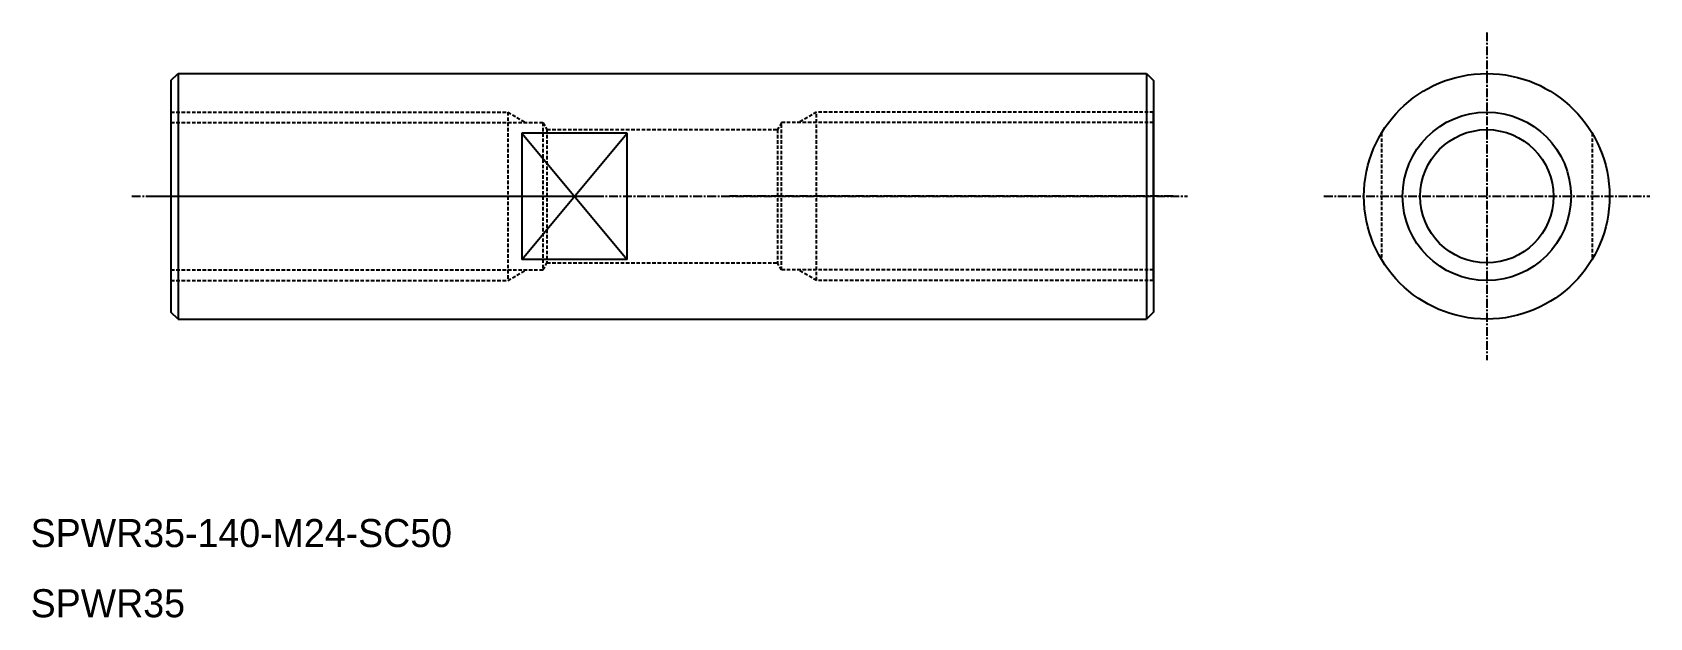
# Model space of a CAD drawing. Extents: x 10 to 241, y 10 to 93.
import ezdxf

# ---------------------------------------------------------------- set-up
doc = ezdxf.new("R2010")
doc.units = 0
doc.linetypes.add('CENTER', pattern=[2, 1.25, -0.25, 0.25, -0.25])
doc.linetypes.add('DASHED', pattern=[0.75, 0.5, -0.25])
doc.layers.get('0').update_dxf_attribs({"linetype": 'CONTINUOUS'})
doc.layers.add('CENTER', color=1, linetype='CENTER')

msp = doc.modelspace()

# ---------------------------------------------------------------- linework, layer by layer
at = {"color": 7, "linetype": 'CONTINUOUS'}
for p, q in [((30, 86.5), (31, 87.5)), ((30, 86.5), (30, 53.5)), ((31, 87.5), (169, 87.5)), ((31, 87.5), (31, 52.5)), ((60.5, 87.5), (60.5, 87.5)), ((90, 87.5), (90, 87.5)), ((169, 87.5), (169, 52.5)), ((169, 87.5), (170, 86.5)), ((170, 86.5), (170, 53.5)), ((30, 82), (30, 58)), ((170, 58), (170, 82)), ((80, 79.01), (80, 60.99)), ((95, 79.01), (80, 79.01)), ((95, 60.99), (95, 79.01)), ((95, 60.99), (80, 60.99)), ((31, 52.5), (30, 53.5)), ((170, 53.5), (169, 52.5)), ((31, 52.5), (169, 52.5))]:
    msp.add_line(p, q, dxfattribs=at)
at = {"color": 3, "linetype": 'DASHED'}
for p, q in [((30, 82), (78, 82)), ((78, 82), (80.6, 80.5)), ((78, 82), (78, 58)), ((122, 82), (119.4, 80.5)), ((170, 82), (122, 82)), ((122, 58), (122, 82)), ((30, 80.5), (83, 80.5)), ((83, 80.5), (83, 59.5)), ((83, 80.5), (83.58, 79.5)), ((83.58, 79.5), (116.42, 79.5)), ((83.58, 79.5), (83.58, 60.5)), ((117, 80.5), (116.42, 79.5)), ((116.42, 79.5), (116.42, 60.5)), ((170, 80.5), (117, 80.5)), ((117, 59.5), (117, 80.5)), ((202.5, 79.01), (202.5, 60.99)), ((232.5, 79.01), (232.5, 60.99)), ((83, 59.5), (83.58, 60.5)), ((83.58, 60.5), (116.42, 60.5)), ((117, 59.5), (116.42, 60.5)), ((30, 59.5), (83, 59.5)), ((30, 58), (78, 58)), ((78, 58), (80.6, 59.5)), ((170, 59.5), (117, 59.5)), ((122, 58), (119.4, 59.5)), ((170, 58), (122, 58))]:
    msp.add_line(p, q, dxfattribs=at)
at = {"color": 3, "linetype": 'CONTINUOUS'}
for p, q in [((80, 60.99), (95, 79.01)), ((80, 79.01), (95, 60.99))]:
    msp.add_line(p, q, dxfattribs=at)
at = {"color": 7, "linetype": 'CONTINUOUS'}
for radius in [17.5, 9.5]:
    msp.add_circle((217.5, 70), radius, dxfattribs=at)
at = {"color": 3, "linetype": 'CONTINUOUS'}
msp.add_circle((217.5, 70), 12, dxfattribs=at)
at = {"layer": 'CENTER', "color": 1, "linetype": 'CENTER'}
for p, q in [((217.5, 93.37), (217.5, 46.63)), ((24.42, 70), (174.84, 70)), ((27.21, 70), (90.41, 70)), ((172.79, 70), (109.59, 70)), ((194.29, 70), (240.71, 70))]:
    msp.add_line(p, q, dxfattribs=at)

# ---------------------------------------------------------------- texts
at = {"color": 7, "linetype": 'CONTINUOUS'}
for s, p in [('SPWR35-140-M24-SC50', (10, 20)), ('SPWR35', (10, 10))]:
    msp.add_text(s, height=4, dxfattribs=at).set_placement(p)

doc.saveas('drawing.dxf')
